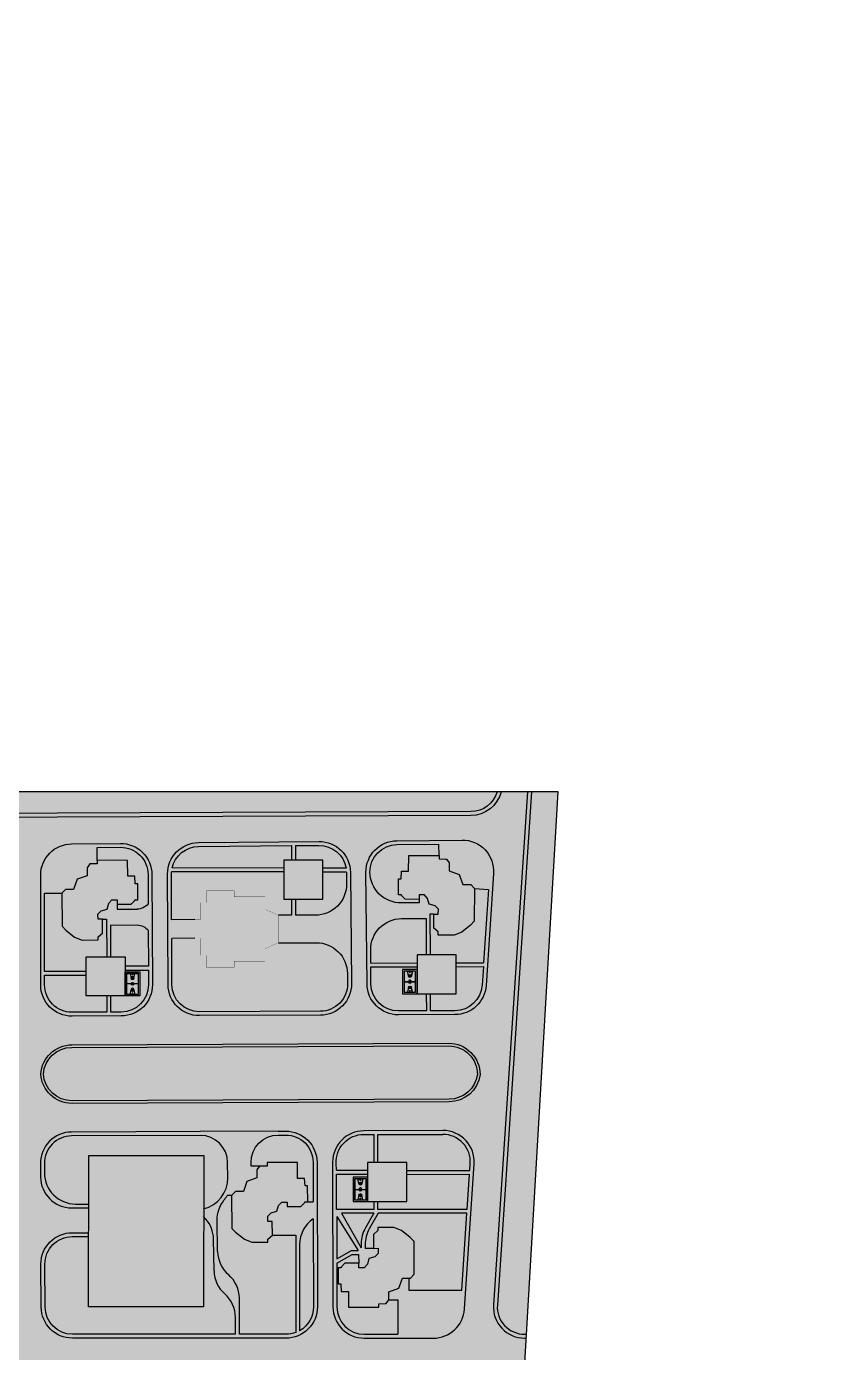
# Model space of a CAD drawing. Header units: inches. Extents: x -634 to 3638, y -6930911 to 5552.
# Drawn here: x 2184 to 2489, y 2343 to 2853 of the extents above; entities that cross this region are included whole.
import ezdxf

# ---------------------------------------------------------------- set-up
doc = ezdxf.new("R2010")
doc.units = ezdxf.units.IN
doc.header["$MEASUREMENT"] = 0
doc.layers.add('ELEV', color=134, linetype='Continuous', lineweight=18)
doc.layers.add('SPORT', color=7, linetype='Continuous')
doc.layers.add('зеленая зона', color=100, linetype='Continuous')
for name, color, linetype, true_color in [('дет.площадки', 7, 'Continuous', 0xf5eb38), ('дорога', 7, 'Continuous', 0x737373), ('жил.зона', 7, 'Continuous', 0xee6868), ('парковка', 7, 'Continuous', 0x000000)]:
    doc.layers.add(name, color=color, linetype=linetype, true_color=true_color)

# ---------------------------------------------------------------- blocks, each defined once
blk = doc.blocks.new('A$C6FDB6B95')
at = {"layer": 'SPORT'}
for p, q in [((-2148, 1133), (1300, 1133)), ((-2148, -936), (-2148, 1133)), ((-1920, 438), (-1256, 300)), ((-1918, 904), (1070, 904)), ((-1918, -706), (-1918, 904)), ((-1918, -246), (-1918, 444)), ((-1918, -246), (-1918, 444)), ((-1918, 444), (-1255, 306)), ((-1721, 403), (-1720, 408)), ((-1716, 402), (-1721, 403)), ((-1720, 408), (-1715, 407)), ((-1715, 407), (-1716, 402)), ((-1620, 382), (-1619, 387)), ((-1615, 381), (-1620, 382)), ((-1619, 387), (-1613, 386)), ((-1613, 386), (-1615, 381)), ((-1519, 361), (-1518, 366)), ((-1513, 360), (-1519, 361)), ((-1518, 366), (-1512, 365)), ((-1512, 365), (-1513, 360)), ((-1277, 305), (-1276, 299)), ((-1258, -102), (-1258, 300)), ((-1252, 300), (-1252, -102)), ((-427, -706), (-427, 904)), ((-427, -418), (-427, 616)), ((-421, -706), (-421, 904)), ((-421, -418), (-421, 616)), ((1070, 444), (406, 306)), ((1071, 438), (407, 300)), ((409, -102), (409, 300)), ((429, 305), (428, 299)), ((1070, 904), (1070, -706)), ((1070, -246), (1070, 444)), ((1070, -246), (1070, 444)), ((1300, 1133), (1300, -936)), ((1300, -936), (-2148, -936)), ((-1256, -102), (-1920, -240)), ((-1255, -108), (-1918, -246)), ((1070, -706), (-1918, -706)), ((-1277, -107), (-1276, -101)), ((406, -108), (1070, -246)), ((407, -102), (1071, -240)), ((429, -107), (428, -101))]:
    blk.add_line(p, q, dxfattribs=at)
for points in [[(1300, -936), (-2148, -936), (-2148, 1133), (1300, 1133)], [(1076, -711), (-1924, -711), (-1924, 909), (1076, 909)], [(-1781, 202), (-1784, 202), (-1784, -4), (-1781, -4)], [(671, 361), (669, 366), (664, 365), (665, 360)], [(772, 382), (771, 387), (765, 386), (766, 381)], [(873, 403), (872, 408), (866, 407), (868, 402)], [(932, 202), (936, 202), (936, -4), (932, -4)], [(-1721, -205), (-1720, -211), (-1715, -209), (-1716, -204)], [(-1620, -184), (-1619, -190), (-1613, -188), (-1615, -183)], [(-1519, -163), (-1518, -168), (-1512, -167), (-1513, -162)], [(671, -163), (669, -168), (664, -167), (665, -162)], [(772, -184), (771, -190), (765, -188), (766, -183)], [(873, -205), (872, -211), (866, -209), (868, -204)]]:
    blk.add_lwpolyline(points, close=True, dxfattribs=at)
blk.add_lwpolyline([(403, -102, -0.9858149), (403, 300)], format="xyb", close=True, dxfattribs=at)
for centre, radius in [((-1741, 99), 25.9), ((-424, 99), 207), ((-424, 99), 201), ((892, 99), 25.9)]:
    blk.add_circle(centre, radius, dxfattribs=at)
for centre, radius, start, end in [((-1255, 99), 207, 96.21469, 263.78531), ((-1255, 99), 201, 96.21469, 263.78531), ((-1255, 99), 207, 270, 90), ((-1255, 99), 201, 270.81854, 89.18146), ((406, 99), 207, 90, 270), ((406, 99), 201, 276.21469, 83.78531), ((406, 99), 207, 276.21469, 83.78531)]:
    blk.add_arc(centre, radius, start, end, dxfattribs=at)

msp = doc.modelspace()

# ---------------------------------------------------------------- hatches: boundary and pattern name
at = {"layer": 'ELEV', "linetype": 'Continuous'}
h = msp.add_hatch(dxfattribs=at)
h.set_pattern_fill('ANSI31', color=256, scale=0.01044, style=0)
h.set_pattern_definition([(45, (1262.311104, 3366.587935), (-0.02343928418428, 0.02343928418428), [])])
edge = h.paths.add_edge_path()
edge.add_ellipse((1445.78234, 3471.96182), major_axis=(0, 6932302.83262), ratio=0.00000001506, start_angle=89.999976115149, end_angle=270.000023884851)
edge.add_line((1445.67794, 3474.85168), (1445.67794, 3528.48347))
edge.add_line((1445.67794, 3528.48347), (1445.88675, 3528.48347))
edge.add_line((1445.88675, 3528.48347), (1445.88675, 3474.85168))
at = {"layer": 'дорога', "true_color": 0x636466}
h = msp.add_hatch(color=251, dxfattribs=at)
h.dxf.hatch_style = 1
h.paths.add_polyline_path([(2388.16199, 2558.76151), (1900.91547, 2558.76151), (1902.62868, 2138.1204), (2321.55774, 2041.40864), (2361.66137, 2215.12663), (2374.93753, 2332.70619)])
at = {"layer": 'дорога', "true_color": 0x939598}
h = msp.add_hatch(color=252, dxfattribs=at)
h.dxf.hatch_style = 1
h.paths.add_polyline_path([(1930.99269, 2558.76151), (1929.48456, 2558.76151, 0.387202094), (1941.47682, 2547.92579), (2354.6106, 2549.60843, 0.344538771), (2366.21915, 2558.76151), (2364.66844, 2558.76151, -0.33476711), (2354.60449, 2551.10841), (1941.47071, 2549.42578, -0.383201441)])
at = {"layer": 'дорога', "true_color": 0x58ba48}
h = msp.add_hatch(color=85, dxfattribs=at)
h.dxf.hatch_style = 1
h.paths.add_polyline_path([(2364.66844, 2558.76151), (1930.99269, 2558.76151, 0.383201441), (1941.47071, 2549.42578), (2354.60449, 2551.10841, 0.33476711)])
at = {"layer": 'дорога', "true_color": 0x939598}
h = msp.add_hatch(color=252, dxfattribs=at)
h.dxf.hatch_style = 1
h.paths.add_polyline_path([(2376.39866, 2558.76151), (2363.26894, 2361.69336, 0.433835841), (2375.2424, 2348.89562), (2375.88463, 2348.89562), (2388.16199, 2558.76151)])
at = {"layer": 'дорога', "true_color": 0x58ba48}
h = msp.add_hatch(color=85, dxfattribs=at)
h.dxf.hatch_style = 1
h.paths.add_polyline_path([(2388.16199, 2558.76151), (2377.90198, 2558.76151), (2364.76562, 2361.59364, 0.433835841), (2375.2424, 2350.39562), (2375.97238, 2350.39562)])
at = {"layer": 'дорога', "true_color": 0x939598}
h = msp.add_hatch(color=252, dxfattribs=at)
h.dxf.hatch_style = 1
edge = h.paths.add_edge_path()
edge.add_line((2221.03073, 2538.86539), (2200.01524, 2538.64399))
edge.add_arc((2201.34815, 2526.71825), 12, 96.3773315, 180)
edge.add_line((2189.34815, 2526.71825), (2189.34815, 2484.54683))
edge.add_arc((2201.34815, 2484.54683), 12, 180, 270.2333558)
edge.add_line((2201.39702, 2472.54693), (2220.31362, 2472.62397))
edge.add_arc((2220.26475, 2484.62387), 12, 270.2333558, 360.2333558)
edge.add_line((2232.26465, 2484.67275), (2232.09246, 2526.95099))
edge.add_arc((2220.09256, 2526.90212), 12, 0.2333558, 85.5159677)
at = {"layer": 'дорога', "true_color": 0x58ba48}
h = msp.add_hatch(color=85, dxfattribs=at)
h.dxf.hatch_style = 1
h.paths.add_polyline_path([(2230.59247, 2526.94489, 0.415894714), (2219.98956, 2537.40162), (2211.08374, 2537.31425), (2211.08374, 2532.38383), (2218.68101, 2532.41829), (2222.75266, 2532.38383), (2222.78198, 2526.29177), (2225.49571, 2526.29965), (2225.68833, 2523.40588), (2226.68556, 2523.41033), (2226.71593, 2517.26469), (2225.53999, 2517.2591), (2225.54125, 2517.00325), (2224.08565, 2515.53334), (2218.76422, 2515.50705), (2218.76422, 2513.59388), (2226.43421, 2513.62162, 0.202694643), (2230.63843, 2515.66088)])
at = {"layer": 'дорога', "true_color": 0x939598}
h = msp.add_hatch(color=252, dxfattribs=at)
h.dxf.hatch_style = 1
edge = h.paths.add_edge_path()
edge.add_arc((2296.31245, 2527.6498), 12, 8.3167239, 90.5620272)
edge.add_line((2296.19474, 2539.64923), (2249.9739, 2539.19582))
edge.add_arc((2250.09161, 2527.1964), 12, 90.5620272, 174.2053763)
edge.add_line((2238.15292, 2528.40795), (2238.2646, 2484.69718))
edge.add_arc((2250.2645, 2484.74606), 12, 180.2333558, 270.2333558)
edge.add_line((2250.31337, 2472.74616), (2296.78034, 2472.93541))
edge.add_arc((2296.73146, 2484.93531), 12, 270.2333558, 360.5620272)
edge.add_line((2308.73088, 2485.05302), (2308.18626, 2529.38554))
at = {"layer": 'дорога', "true_color": 0x58ba48}
h = msp.add_hatch(color=85, dxfattribs=at)
h.dxf.hatch_style = 1
h.paths.add_polyline_path([(2285.69137, 2538.04612), (2249.98861, 2537.69589, 0.34812256), (2239.84694, 2529.49787), (2282.72957, 2529.42739), (2282.72957, 2532.47906), (2285.69137, 2532.47906)])
h = msp.add_hatch(color=85, dxfattribs=at)
h.dxf.hatch_style = 1
h.paths.add_polyline_path([(2296.20946, 2538.1493), (2287.19137, 2538.06083), (2287.19137, 2532.47906), (2297.72957, 2532.47906), (2297.72957, 2529.40273), (2306.66757, 2529.38804, 0.369083339)])
at = {"layer": 'дорога', "true_color": 0x939598}
h = msp.add_hatch(color=252, dxfattribs=at)
h.dxf.hatch_style = 1
edge = h.paths.add_edge_path()
edge.add_arc((2351.31079, 2528.18931), 12, 356.188287, 450.5620272)
edge.add_line((2351.19308, 2540.18873), (2326.1933, 2539.9435))
edge.add_arc((2326.31101, 2527.94408), 12, 90.5620272, 180.5620272)
edge.add_line((2314.31159, 2527.82637), (2314.73228, 2484.93979))
edge.add_arc((2326.73171, 2485.0575), 12, 180.5620272, 270.2333558)
edge.add_line((2326.78058, 2473.0576), (2348.49188, 2473.14602))
edge.add_arc((2348.44301, 2485.14592), 12, 270.2333558, 349.5463025)
edge.add_line((2360.24383, 2482.96863), (2363.28424, 2527.39158))
at = {"layer": 'дорога', "true_color": 0x58ba48}
h = msp.add_hatch(color=85, dxfattribs=at)
h.dxf.hatch_style = 1
h.paths.add_polyline_path([(2327.96926, 2528.18977), (2330.68299, 2528.18189), (2330.71231, 2534.27395), (2334.78396, 2534.30841), (2342.38123, 2534.27395), (2342.33877, 2538.60181), (2326.20801, 2538.44357, 0.413196002), (2315.81122, 2527.87757, 0.4132617), (2327.92791, 2516.03487), (2334.70075, 2516.1013), (2334.70075, 2517.39717), (2329.37932, 2517.42347), (2327.92372, 2518.89338), (2327.92498, 2519.14923), (2326.74904, 2519.15482), (2326.77941, 2525.30046), (2327.77664, 2525.296)])
at = {"layer": 'дорога', "true_color": 0xcd6928}
h = msp.add_hatch(color=32, dxfattribs=at)
h.dxf.hatch_style = 1
h.paths.add_polyline_path([(2226.68556, 2523.41033), (2225.68833, 2523.40588), (2225.49571, 2526.29965), (2222.78198, 2526.29177), (2222.75266, 2532.38383), (2218.68101, 2532.41829), (2211.08374, 2532.38383), (2211.08897, 2531.02792), (2208.66216, 2531.01593), (2208.2019, 2531.01366), (2207.20656, 2529.54588), (2207.21727, 2526.48141), (2203.32097, 2525.12643), (2202.00228, 2521.21561), (2198.94109, 2521.20048), (2197.4855, 2519.72827), (2197.54792, 2507.09536), (2199.01798, 2505.63976), (2202.36275, 2502.94165), (2205.2632, 2501.78088), (2211.41426, 2501.81127), (2211.40845, 2502.98721), (2213.1199, 2504.45868), (2213.0936, 2509.77996), (2211.37493, 2509.77147), (2211.36117, 2511.78886), (2212.61952, 2513.05875), (2214.90569, 2513.68908), (2215.48259, 2515.88602), (2216.74148, 2517.21563), (2218.75573, 2517.22558), (2218.76422, 2515.50705), (2224.08565, 2515.53334), (2225.54125, 2517.00325), (2225.53999, 2517.2591), (2226.71593, 2517.26469)])
at = {"layer": 'дорога', "true_color": 0xf4ee51}
h = msp.add_hatch(color=41, dxfattribs=at)
h.dxf.hatch_style = 1
h.paths.add_polyline_path([(2297.72957, 2532.47906), (2282.72957, 2532.47906), (2282.72957, 2517.47906), (2297.72957, 2517.47906)])
at = {"layer": 'дорога', "true_color": 0xcd6928}
h = msp.add_hatch(color=32, dxfattribs=at)
h.dxf.hatch_style = 1
h.paths.add_polyline_path([(2354.52388, 2523.09061), (2351.46269, 2523.10573), (2350.144, 2527.01655), (2346.2477, 2528.37153), (2346.25841, 2531.436), (2345.26307, 2532.90378), (2344.80281, 2532.90606), (2342.376, 2532.91805), (2342.38123, 2534.27395), (2334.78396, 2534.30841), (2330.71231, 2534.27395), (2330.68299, 2528.18189), (2327.96926, 2528.18977), (2327.77664, 2525.296), (2326.77941, 2525.30046), (2326.74904, 2519.15482), (2327.92498, 2519.14923), (2327.92372, 2518.89338), (2329.37932, 2517.42347), (2334.70075, 2517.39717), (2334.70924, 2519.1157), (2336.72349, 2519.10575), (2337.98238, 2517.77614), (2338.55928, 2515.57921), (2340.84545, 2514.94887), (2342.1038, 2513.67898), (2342.09005, 2511.66159), (2340.37137, 2511.67009), (2340.34507, 2506.3488), (2342.05652, 2504.87733), (2342.05071, 2503.7014), (2348.20177, 2503.671), (2351.10222, 2504.83178), (2354.44699, 2507.52988), (2355.91705, 2508.98548), (2355.97947, 2521.61839)])
at = {"layer": 'дорога', "true_color": 0x58ba48}
h = msp.add_hatch(color=85, dxfattribs=at)
h.dxf.hatch_style = 1
h.paths.add_polyline_path([(2282.72957, 2527.92738), (2239.62227, 2527.99824, 0.020130938), (2239.59169, 2527.15363), (2239.66315, 2509.61022), (2248.50974, 2509.64625), (2250.71131, 2509.64625), (2250.71131, 2516.14164), (2253.07796, 2516.14164), (2253.07796, 2520.68398), (2263.65455, 2520.68398), (2263.65455, 2518.41016), (2275.50543, 2518.41016), (2275.50543, 2513.59443), (2280.70644, 2511.30194), (2285.69137, 2511.30194), (2285.69137, 2517.47906), (2282.72957, 2517.47906)])
h = msp.add_hatch(color=85, dxfattribs=at)
h.dxf.hatch_style = 1
h.paths.add_polyline_path([(2306.85445, 2523.41965), (2306.81195, 2527.7528, 0.003214875), (2306.80975, 2527.8878), (2297.72957, 2527.90273), (2297.72957, 2517.47906), (2287.19137, 2517.47906), (2287.19137, 2511.30194), (2294.85503, 2511.30194, 0.417089545)])
at = {"layer": 'дорога', "true_color": 0xcd6928}
h = msp.add_hatch(color=32, dxfattribs=at)
h.dxf.hatch_style = 1
h.paths.add_polyline_path([(2280.70644, 2511.30194), (2275.50543, 2513.59443), (2275.50543, 2518.41016), (2263.65455, 2518.41016), (2263.65455, 2520.68398), (2253.07796, 2520.68398), (2253.07796, 2516.14164), (2250.71131, 2516.14164), (2250.71131, 2509.64625), (2248.50974, 2509.64625), (2248.50974, 2502.44465), (2250.71131, 2502.43223), (2250.71131, 2495.93683), (2253.07796, 2495.93683), (2253.07796, 2491.39449), (2263.65455, 2491.39449), (2263.65455, 2493.70803), (2275.50543, 2493.70803), (2275.50543, 2498.48405), (2280.70644, 2500.77654)])
at = {"layer": 'дорога', "true_color": 0x58ba48}
h = msp.add_hatch(color=85, dxfattribs=at)
h.dxf.hatch_style = 1
h.paths.add_polyline_path([(2361.37234, 2521.25909), (2355.97947, 2521.61839), (2355.91705, 2508.98548), (2354.44699, 2507.52988), (2351.10222, 2504.83178), (2348.20177, 2503.671), (2342.05071, 2503.7014), (2342.05652, 2504.87733), (2340.34507, 2506.3488), (2340.37137, 2511.67009), (2338.85069, 2511.67009), (2338.91394, 2496.14181), (2348.97828, 2496.14181), (2348.97828, 2493.0429), (2359.4947, 2493.07708)])
h = msp.add_hatch(color=85, dxfattribs=at)
h.dxf.hatch_style = 1
h.paths.add_polyline_path([(2214.66736, 2509.77996), (2213.0936, 2509.77996), (2213.1199, 2504.45868), (2211.40845, 2502.98721), (2211.41426, 2501.81127), (2205.2632, 2501.78088), (2202.36275, 2502.94165), (2199.01798, 2505.63976), (2197.54792, 2507.09536), (2197.4855, 2519.72827), (2190.84815, 2519.72827), (2190.84815, 2489.73537), (2206.83335, 2489.73537), (2206.83335, 2495.30673), (2214.72631, 2495.30673)])
h = msp.add_hatch(color=85, dxfattribs=at)
h.dxf.hatch_style = 1
h.paths.add_polyline_path([(2230.67949, 2505.57947, 0.200668805), (2226.50089, 2507.58946), (2216.16735, 2507.54737), (2216.22632, 2495.30673), (2221.83335, 2495.30673), (2221.83335, 2491.7003), (2230.73587, 2491.73656)])
h = msp.add_hatch(color=85, dxfattribs=at)
h.dxf.hatch_style = 1
h.paths.add_polyline_path([(2337.40628, 2510.04033), (2327.98676, 2510.03515, 0.414213562), (2316.10505, 2497.91802), (2316.15392, 2492.93622), (2333.97828, 2492.99415), (2333.97828, 2496.14181), (2337.41392, 2496.14181)])
h = msp.add_hatch(color=85, dxfattribs=at)
h.dxf.hatch_style = 1
h.paths.add_polyline_path([(2295.19371, 2500.77654), (2280.70644, 2500.77654), (2275.50543, 2498.48405), (2275.50543, 2493.70803), (2263.65455, 2493.70803), (2263.65455, 2491.39449), (2253.07796, 2491.39449), (2253.07796, 2495.93683), (2250.71131, 2495.93683), (2250.71131, 2502.43223), (2248.50974, 2502.44465), (2239.69238, 2502.43209), (2239.76459, 2484.70329, 0.414213562), (2250.30727, 2474.24615), (2296.77423, 2474.4354, 0.415894714), (2307.23096, 2485.03831), (2307.19313, 2488.89425, 0.411343417)])
at = {"layer": 'дорога', "true_color": 0xf4ee51}
h = msp.add_hatch(color=41, dxfattribs=at)
h.dxf.hatch_style = 1
h.paths.add_polyline_path([(2221.83335, 2495.30673), (2206.83335, 2495.30673), (2206.83335, 2480.30673), (2221.83335, 2480.30673)])
h = msp.add_hatch(color=41, dxfattribs=at)
h.dxf.hatch_style = 1
h.paths.add_polyline_path([(2348.97828, 2496.14181), (2333.97828, 2496.14181), (2333.97828, 2481.14181), (2348.97828, 2481.14181)])
at = {"layer": 'дорога', "true_color": 0x58ba48}
h = msp.add_hatch(color=85, dxfattribs=at)
h.dxf.hatch_style = 1
h.paths.add_polyline_path([(2230.76466, 2484.66664), (2230.74198, 2490.23657), (2221.83335, 2490.20029), (2221.83335, 2489.61708), (2227.41955, 2489.61708), (2227.41955, 2480.30673), (2221.83335, 2480.30673), (2216.28741, 2480.30673), (2216.31266, 2474.10769), (2220.30751, 2474.12396, 0.414213562)])
h = msp.add_hatch(color=85, dxfattribs=at)
h.dxf.hatch_style = 1
h.paths.add_polyline_path([(2337.47502, 2481.14181), (2333.97828, 2481.14181), (2328.39208, 2481.14181), (2328.39208, 2490.45216), (2333.97828, 2490.45216), (2333.97828, 2491.49414), (2316.16863, 2491.43626), (2316.23221, 2484.9545, 0.412534407), (2326.77447, 2474.55758), (2337.50166, 2474.60127)])
h = msp.add_hatch(color=85, dxfattribs=at)
h.dxf.hatch_style = 1
h.paths.add_polyline_path([(2358.91978, 2484.44791), (2359.39474, 2491.57675), (2348.97828, 2491.54289), (2348.97828, 2481.14181), (2338.97503, 2481.14181), (2339.00164, 2474.60738), (2348.48577, 2474.64601, 0.393683331)])
h = msp.add_hatch(color=85, dxfattribs=at)
h.dxf.hatch_style = 1
h.paths.add_polyline_path([(2206.83335, 2488.23537), (2190.84815, 2488.23537), (2190.84815, 2484.54683, 0.415406969), (2201.39091, 2474.04692), (2214.81267, 2474.10158), (2214.7874, 2480.30673), (2206.83335, 2480.30673)])
at = {"layer": 'дорога', "true_color": 0x939598}
h = msp.add_hatch(color=252, dxfattribs=at)
h.dxf.hatch_style = 1
edge = h.paths.add_edge_path()
edge.add_line((2346.0616, 2462.13603), (2201.29928, 2461.54644))
edge.add_arc((2201.34815, 2449.54654), 12, 90.2333558, 176.3800038)
edge.add_arc((2201.34815, 2451.06187), 12, 183.6199962, 270.2333558)
edge.add_line((2201.39702, 2439.06197), (2346.26033, 2439.65198))
edge.add_arc((2346.21146, 2451.65188), 12, 270.2333558, 352.5592684)
edge.add_arc((2346.11047, 2450.13613), 12, 359.8173056, 450.2333558)
at = {"layer": 'дорога', "true_color": 0x58ba48}
h = msp.add_hatch(color=85, dxfattribs=at)
h.dxf.hatch_style = 1
h.paths.add_polyline_path([(2346.06567, 2461.13604), (2201.30335, 2460.54645, 0.392988667), (2190.37427, 2450.3042, 0.39534147), (2201.39295, 2440.06196), (2346.25626, 2440.65197, 0.373862289), (2357.11044, 2450.16449, 0.414651393)])
at = {"layer": 'дорога', "true_color": 0x939598}
h = msp.add_hatch(color=252, dxfattribs=at)
h.dxf.hatch_style = 1
h.paths.add_polyline_path([(2190.78747, 2412.33221), (2190.76856, 2416.00723, -0.414527709), (2201.22566, 2426.56117), (2250.60967, 2426.7623, -0.414193908), (2261.15235, 2416.30586), (2261.21276, 2410.43126, -0.352087831), (2251.91343, 2398.61556), (2251.90711, 2395.67194), (2252.81796, 2394.62001, -0.175776401), (2255.74427, 2386.97665), (2255.96045, 2374.72484, 0.211723753), (2260.05876, 2365.90367, -0.216336583), (2264.15893, 2356.8708), (2264.15893, 2350.39562), (2201.55227, 2350.39562, -0.412707349), (2191.05241, 2360.8416), (2190.9675, 2377.34268, -0.416350416), (2201.48988, 2387.89668), (2207.83079, 2387.88308), (2207.83401, 2389.38308), (2201.4931, 2389.39668, 0.416350416), (2189.46752, 2377.33496), (2189.55243, 2360.83388, 0.412707349), (2201.55227, 2348.89562), (2283.6315, 2348.89562, 0.41494284), (2295.63146, 2360.92549), (2295.49331, 2416.42602, 0.414677452), (2283.44447, 2428.39605), (2280.59512, 2428.38444), (2250.60356, 2428.26229), (2201.21955, 2428.06116, 0.414527709), (2189.26858, 2415.99951), (2189.29515, 2410.83541, 0.412079933), (2201.26925, 2398.89718), (2207.85438, 2398.88306), (2207.8576, 2400.38305), (2202.76157, 2400.39398, -0.412079933)])
h.paths.add_polyline_path([(2259.75006, 2401.86814, 0.040712871), (2260.97841, 2403.68709), (2262.7046, 2403.68709), (2264.16019, 2405.1593), (2267.22138, 2405.17443), (2268.54008, 2409.08525), (2272.43637, 2410.44023), (2272.42566, 2413.5047), (2273.42101, 2414.97248), (2270.14907, 2414.93883), (2270.14406, 2416.34719, -0.414062663), (2280.60123, 2426.88445), (2283.45058, 2426.89606, -0.414677452), (2293.99331, 2416.42228), (2294.03114, 2401.22351), (2291.93503, 2401.22351), (2290.75909, 2401.21792), (2290.76036, 2400.96207), (2289.30476, 2399.49216), (2283.98332, 2399.46587), (2283.97483, 2401.1844), (2281.96058, 2401.17445), (2280.70169, 2399.84484), (2280.12479, 2397.6479), (2277.83862, 2397.01757), (2276.58027, 2395.74768), (2276.59403, 2393.73029), (2278.31271, 2393.73878), (2278.339, 2388.4175), (2287.31328, 2388.43109), (2287.31328, 2351.06229, -0.08980534), (2283.6315, 2350.39562), (2265.65893, 2350.39562), (2265.65893, 2364.19137, 0.218228211), (2261.49329, 2373.28109, -0.213611797), (2257.32951, 2382.15909), (2257.11785, 2394.15447, -0.175000479)], flags=16)
h.paths.add_polyline_path([(2294.04722, 2394.7637), (2294.13147, 2360.92176, -0.270623949), (2288.81328, 2351.76331), (2288.81328, 2384.85308, -0.247837964)], flags=16)
at = {"layer": 'дорога', "true_color": 0x58ba48}
h = msp.add_hatch(color=85, dxfattribs=at)
h.dxf.hatch_style = 1
h.paths.add_polyline_path([(2250.60967, 2426.7623), (2201.22566, 2426.56117, 0.414527709), (2190.76856, 2416.00723), (2190.78747, 2412.33221, 0.412079933), (2202.76157, 2400.39398), (2207.8576, 2400.38305), (2207.89771, 2419.08255), (2251.95733, 2419.08255), (2251.91343, 2398.61556, 0.352087831), (2261.21276, 2410.43126), (2261.15235, 2416.30586, 0.414193908)])
h = msp.add_hatch(color=85, dxfattribs=at)
h.dxf.hatch_style = 1
h.paths.add_polyline_path([(2283.45058, 2426.89606), (2280.60123, 2426.88445, 0.414062663), (2270.14406, 2416.34719), (2270.14907, 2414.93883), (2273.42101, 2414.97248), (2273.88126, 2414.97475), (2276.30807, 2414.98674), (2276.30285, 2416.34265), (2283.90011, 2416.37711), (2287.97176, 2416.34265), (2288.00108, 2410.25059), (2290.71481, 2410.25847), (2290.90743, 2407.3647), (2291.90466, 2407.36915), (2291.93503, 2401.22351), (2294.03114, 2401.22351), (2293.99331, 2416.42228, 0.414677452)])
at = {"layer": 'дорога', "true_color": 0x939598}
h = msp.add_hatch(color=252, dxfattribs=at)
h.dxf.hatch_style = 1
h.paths.add_polyline_path([(2352.13826, 2360.09789), (2355.85238, 2415.84435, 0.435187964), (2343.82433, 2428.64196), (2313.44136, 2428.51098, 0.413680182), (2301.49313, 2416.48121), (2301.6316, 2360.86575, 0.413484515), (2313.63157, 2348.89562), (2340.1648, 2348.89562, 0.394859818)])
h.paths.add_polyline_path([(2330.8069, 2367.27333), (2330.78373, 2371.96218), (2328.30623, 2371.94994), (2326.98753, 2368.03912), (2323.09123, 2366.68414), (2323.10195, 2363.61967), (2326.48226, 2363.61967), (2326.48226, 2350.39562), (2313.63157, 2350.39562, -0.413484515), (2303.1316, 2360.86948), (2303.08982, 2377.65136), (2309.02275, 2381.07674), (2311.49078, 2381.07674), (2311.54428, 2377.6585), (2311.55278, 2375.93997), (2313.56702, 2375.94992), (2314.82591, 2377.27953), (2315.40282, 2379.47646), (2317.68899, 2380.10679), (2318.94734, 2381.37668), (2318.93358, 2383.39407), (2317.2149, 2383.38558), (2313.95521, 2383.38558), (2313.95521, 2384.85123, -0.131652498), (2315.5629, 2390.85123), (2319.02807, 2396.85308), (2353.08375, 2396.85308), (2351.11358, 2367.28212)], flags=16)
h.paths.add_polyline_path([(2318.91676, 2398.35308), (2318.91676, 2401.37759), (2317.41676, 2401.37759), (2317.41676, 2398.35308), (2303.03827, 2398.35308), (2302.94381, 2411.91232), (2314.93691, 2411.8768), (2314.93691, 2413.37681), (2302.93335, 2413.41236), (2302.91572, 2415.94407, -0.432626528), (2313.34972, 2427.142), (2317.41676, 2427.142), (2317.41676, 2416.37759), (2318.91676, 2416.37759), (2318.91676, 2427.142), (2343.83616, 2427.142, -0.435046223), (2354.3557, 2415.94407), (2354.17691, 2413.26059), (2329.93691, 2413.33238), (2329.93691, 2411.83238), (2354.07699, 2411.76088), (2353.18369, 2398.35308)], flags=16)
h.paths.add_polyline_path([(2312.45521, 2383.56773), (2304.96228, 2396.85308), (2317.29602, 2396.85308), (2314.0629, 2391.25315, 0.131652498), (2312.45521, 2385.25315)], flags=16)
h.paths.add_polyline_path([(2311.30917, 2382.57674), (2308.69544, 2382.57674), (2303.08552, 2379.37587), (2303.04497, 2395.66212)], flags=16)
h.paths.add_polyline_path([(2314.93691, 2401.37759), (2309.3507, 2401.37759), (2309.3507, 2410.68793), (2314.93691, 2410.68793)], flags=0)
h.paths.add_polyline_path([(2314.33173, 2401.98276), (2309.95587, 2401.98276), (2309.95587, 2410.08276), (2314.33173, 2410.08276)], flags=0)
h.paths.add_polyline_path([(2313.05899, 2401.99828), (2313.05964, 2401.99512), (2313.07484, 2401.99828)], flags=0)
h.paths.add_polyline_path([(2314.31622, 2406.025), (2312.70237, 2406.025, -0.986206236), (2311.58524, 2406.025), (2310.74707, 2406.025), (2309.97139, 2406.025), (2309.97139, 2406.04052), (2309.97139, 2410.06724), (2313.05899, 2410.06724), (2313.05964, 2410.0704), (2313.07484, 2410.06724), (2314.31622, 2410.06724)], flags=0)
h.paths.add_polyline_path([(2312.69914, 2403.73004), (2312.68371, 2403.73172, -0.897017361), (2311.60389, 2403.73172), (2311.58847, 2403.73004, 0.897017361)], flags=0)
h.paths.add_polyline_path([(2311.21277, 2401.99828), (2311.32326, 2402.53002), (2311.30807, 2402.53318), (2311.31123, 2402.54837), (2311.36804, 2402.80599), (2311.36489, 2402.80665), (2311.36805, 2402.82184), (2311.42576, 2403.07928), (2311.42172, 2403.08012), (2311.42488, 2403.09531), (2311.58518, 2403.79052, -1.006968894), (2312.70237, 2403.78276), (2311.59942, 2403.78276), (2311.22862, 2401.99828)], flags=0)
h.paths.add_polyline_path([(2312.97954, 2402.53318), (2312.96434, 2402.53002), (2312.96119, 2402.54521), (2312.97638, 2402.54837)], flags=0)
h.paths.add_polyline_path([(2312.42311, 2402.36138), (2311.86449, 2402.36138), (2311.86449, 2402.37069), (2312.1438, 2402.40793, -0.414213562), (2312.07398, 2402.47776, -1), (2312.21363, 2402.47776, -0.414213562), (2312.1438, 2402.40793), (2312.36725, 2402.37069), (2312.42311, 2402.37069)], flags=0)
h.paths.add_polyline_path([(2312.92271, 2402.80665), (2312.90752, 2402.80349), (2312.90436, 2402.81868), (2312.91956, 2402.82184)], flags=0)
h.paths.add_polyline_path([(2312.86589, 2403.08012), (2312.85069, 2403.07696), (2312.84754, 2403.09215), (2312.86273, 2403.09531)], flags=0)
h.paths.add_polyline_path([(2312.68685, 2403.79828), (2311.60076, 2403.79828, -0.985814884)], flags=0)
h.paths.add_polyline_path([(2311.60076, 2406.04052), (2312.68685, 2406.04052, 0.985811187)], flags=0)
h.paths.add_polyline_path([(2312.70237, 2408.26724), (2312.68685, 2408.26724, -0.99433131), (2311.6007, 2408.27658), (2311.58847, 2408.33547, 1.048443141)], flags=0)
h.paths.add_polyline_path([(2311.58357, 2408.28276), (2311.58518, 2408.275, -0.993079335), (2312.70237, 2408.28276)], flags=0)
h.paths.add_polyline_path([(2312.86273, 2408.97021), (2312.84754, 2408.97337), (2312.85069, 2408.98856), (2312.86589, 2408.9854)], flags=0)
h.paths.add_polyline_path([(2312.91956, 2409.24368), (2312.90436, 2409.24683), (2312.90752, 2409.26203), (2312.92271, 2409.25887)], flags=0)
h.paths.add_polyline_path([(2312.97638, 2409.51715), (2312.96119, 2409.5203), (2312.96434, 2409.5355), (2312.97954, 2409.53234)], flags=0)
h.paths.add_polyline_path([(2311.44007, 2408.97337), (2311.42488, 2408.97021), (2311.42172, 2408.9854), (2311.43691, 2408.98856)], flags=0)
h.paths.add_polyline_path([(2312.07398, 2409.58776, -0.414213562), (2312.1438, 2409.65759), (2311.92035, 2409.69483), (2311.86449, 2409.69483), (2311.86449, 2409.70414), (2312.42311, 2409.70414), (2312.42311, 2409.69483), (2312.1438, 2409.65759, -0.414213562), (2312.21363, 2409.58776, -1)], flags=0)
h.paths.add_polyline_path([(2311.38324, 2409.24683), (2311.36805, 2409.24368), (2311.36489, 2409.25887), (2311.38009, 2409.26203)], flags=0)
h.paths.add_polyline_path([(2311.32642, 2409.5203), (2311.31123, 2409.51715), (2311.30807, 2409.53234), (2311.32326, 2409.5355)], flags=0)
at = {"layer": 'дорога', "true_color": 0x58ba48}
h = msp.add_hatch(color=85, dxfattribs=at)
h.dxf.hatch_style = 1
h.paths.add_polyline_path([(2317.41676, 2427.142), (2313.43525, 2427.142, 0.435046223), (2302.91572, 2415.94407), (2302.93335, 2413.41236), (2314.93691, 2413.37681), (2314.93691, 2416.37759), (2317.41676, 2416.37759)])
h = msp.add_hatch(color=85, dxfattribs=at)
h.dxf.hatch_style = 1
h.paths.add_polyline_path([(2343.83616, 2427.142), (2318.91676, 2427.142), (2318.91676, 2416.37759), (2329.93691, 2416.37759), (2329.93691, 2413.33238), (2354.17691, 2413.26059), (2354.3557, 2415.94407, 0.435046223)])
at = {"layer": 'дорога', "true_color": 0x636466}
h = msp.add_hatch(color=251, dxfattribs=at)
h.dxf.hatch_style = 1
h.paths.add_polyline_path([(2251.95733, 2419.08255), (2207.89771, 2419.08255), (2207.77307, 2360.97115), (2251.83268, 2360.97115)], flags=17)
at = {"layer": 'дорога', "true_color": 0xcd6928}
h = msp.add_hatch(color=32, dxfattribs=at)
h.dxf.hatch_style = 1
h.paths.add_polyline_path([(2291.90466, 2407.36915), (2290.90743, 2407.3647), (2290.71481, 2410.25847), (2288.00108, 2410.25059), (2287.97176, 2416.34265), (2283.90011, 2416.37711), (2276.30285, 2416.34265), (2276.30807, 2414.98674), (2273.88126, 2414.97475), (2273.42101, 2414.97248), (2272.42566, 2413.5047), (2272.43637, 2410.44023), (2268.54008, 2409.08525), (2267.22138, 2405.17443), (2264.16019, 2405.1593), (2262.7046, 2403.68709), (2262.76702, 2391.05418), (2264.23708, 2389.59858), (2267.58186, 2386.90047), (2270.4823, 2385.7397), (2276.63336, 2385.77009), (2276.62755, 2386.94603), (2278.339, 2388.4175), (2278.31271, 2393.73878), (2276.59403, 2393.73029), (2276.58027, 2395.74768), (2277.83862, 2397.01757), (2280.12479, 2397.6479), (2280.70169, 2399.84484), (2281.96058, 2401.17445), (2283.97483, 2401.1844), (2283.98332, 2399.46587), (2289.30476, 2399.49216), (2290.76036, 2400.96207), (2290.75909, 2401.21792), (2291.93503, 2401.22351)])
at = {"layer": 'дорога', "true_color": 0xf4ee51}
h = msp.add_hatch(color=41, dxfattribs=at)
h.dxf.hatch_style = 1
h.paths.add_polyline_path([(2329.93691, 2416.37759), (2314.93691, 2416.37759), (2314.93691, 2401.37759), (2329.93691, 2401.37759)])
at = {"layer": 'дорога', "true_color": 0x58ba48}
h = msp.add_hatch(color=85, dxfattribs=at)
h.dxf.hatch_style = 1
h.paths.add_polyline_path([(2309.3507, 2410.68793), (2314.93691, 2410.68793), (2314.93691, 2411.8768), (2302.94381, 2411.91232), (2303.03827, 2398.35308), (2317.41676, 2398.35308), (2317.41676, 2401.37759), (2314.93691, 2401.37759), (2309.3507, 2401.37759)])
h = msp.add_hatch(color=85, dxfattribs=at)
h.dxf.hatch_style = 1
h.paths.add_polyline_path([(2354.07699, 2411.76088), (2329.93691, 2411.83238), (2329.93691, 2401.37759), (2318.91676, 2401.37759), (2318.91676, 2398.35308), (2353.18369, 2398.35308)])
h = msp.add_hatch(color=85, dxfattribs=at)
h.dxf.hatch_style = 1
h.paths.add_polyline_path([(2287.31328, 2388.43109), (2278.339, 2388.4175), (2276.62755, 2386.94603), (2276.63336, 2385.77009), (2270.4823, 2385.7397), (2267.58186, 2386.90047), (2264.23708, 2389.59858), (2262.76702, 2391.05418), (2262.7046, 2403.68709), (2260.97841, 2403.68709, -0.040712871), (2259.75006, 2401.86814, 0.175000479), (2257.11785, 2394.15447), (2257.32951, 2382.15909, 0.213611797), (2261.49329, 2373.28109, -0.218228211), (2265.65893, 2364.19137), (2265.65893, 2350.39562), (2283.6315, 2350.39562, 0.08980534), (2287.31328, 2351.06229)])
h = msp.add_hatch(color=85, dxfattribs=at)
h.dxf.hatch_style = 1
h.paths.add_polyline_path([(2264.15893, 2356.8708, 0.216336583), (2260.05876, 2365.90367, -0.211723753), (2255.96045, 2374.72484), (2255.74427, 2386.97665, 0.175776401), (2252.81796, 2394.62001), (2251.90711, 2395.67194), (2251.83268, 2360.97115), (2207.77307, 2360.97115), (2207.83079, 2387.88308), (2201.48988, 2387.89668, 0.416350416), (2190.9675, 2377.34268), (2191.05241, 2360.8416, 0.412707349), (2201.55227, 2350.39562), (2264.15893, 2350.39562)])
h = msp.add_hatch(color=85, dxfattribs=at)
h.dxf.hatch_style = 1
h.paths.add_polyline_path([(2294.04722, 2394.7637, 0.247837964), (2288.81328, 2384.85308), (2288.81328, 2351.76331, 0.270623949), (2294.13147, 2360.92176)])
h = msp.add_hatch(color=85, dxfattribs=at)
h.dxf.hatch_style = 1
h.paths.add_polyline_path([(2303.04497, 2395.66212), (2303.08552, 2379.37587), (2308.69544, 2382.57674), (2311.30917, 2382.57674)])
h = msp.add_hatch(color=85, dxfattribs=at)
h.dxf.hatch_style = 1
h.paths.add_polyline_path([(2317.29602, 2396.85308), (2304.96228, 2396.85308), (2312.45521, 2383.56773), (2312.45521, 2385.25315, -0.131652498), (2314.0629, 2391.25315)])
h = msp.add_hatch(color=85, dxfattribs=at)
h.dxf.hatch_style = 1
h.paths.add_polyline_path([(2353.08375, 2396.85308), (2319.02807, 2396.85308), (2315.5629, 2390.85123, 0.131652498), (2313.95521, 2384.85123), (2313.95521, 2383.38558), (2317.2149, 2383.38558), (2317.18861, 2388.70687), (2318.90006, 2390.17833), (2318.89425, 2391.35427), (2325.04531, 2391.38467), (2327.94575, 2390.22389), (2331.29053, 2387.52579), (2332.76058, 2386.07019), (2332.82301, 2373.43728), (2331.36742, 2371.96506), (2330.78373, 2371.96218), (2330.8069, 2367.27333), (2351.11358, 2367.28212)])
at = {"layer": 'дорога', "true_color": 0xcd6928}
h = msp.add_hatch(color=32, dxfattribs=at)
h.dxf.hatch_style = 1
h.paths.add_polyline_path([(2332.76058, 2386.07019), (2331.29053, 2387.52579), (2327.94575, 2390.22389), (2325.04531, 2391.38467), (2318.89425, 2391.35427), (2318.90006, 2390.17833), (2317.18861, 2388.70687), (2317.2149, 2383.38558), (2318.93358, 2383.39407), (2318.94734, 2381.37668), (2317.68899, 2380.10679), (2315.40282, 2379.47646), (2314.82591, 2377.27953), (2313.56702, 2375.94992), (2311.55278, 2375.93997), (2311.54428, 2377.6585), (2306.22285, 2377.6322), (2304.76725, 2376.16229), (2304.76852, 2375.90644), (2303.59258, 2375.90085), (2303.62294, 2369.75521), (2304.62017, 2369.75966), (2304.81279, 2366.86589), (2307.52652, 2366.87378), (2307.55585, 2360.78171), (2311.6275, 2360.74725), (2319.22476, 2360.78171), (2319.21953, 2362.13762), (2321.64635, 2362.14961), (2322.1066, 2362.15189), (2323.10195, 2363.61967), (2323.09123, 2366.68414), (2326.98753, 2368.03912), (2328.30623, 2371.94994), (2331.36742, 2371.96506), (2332.82301, 2373.43728)])
at = {"layer": 'дорога', "true_color": 0x58ba48}
h = msp.add_hatch(color=85, dxfattribs=at)
h.dxf.hatch_style = 1
h.paths.add_polyline_path([(2326.48226, 2363.61967), (2323.10195, 2363.61967), (2322.1066, 2362.15189), (2321.64635, 2362.14961), (2319.21953, 2362.13762), (2319.22476, 2360.78171), (2311.6275, 2360.74725), (2307.55585, 2360.78171), (2307.52652, 2366.87378), (2304.81279, 2366.86589), (2304.62017, 2369.75966), (2303.62294, 2369.75521), (2303.59258, 2375.90085), (2304.76852, 2375.90644), (2304.76725, 2376.16229), (2306.22285, 2377.6322), (2311.54428, 2377.6585), (2311.49078, 2381.07674), (2309.02275, 2381.07674), (2303.08982, 2377.65136), (2303.1316, 2360.86948, 0.413484515), (2313.63157, 2350.39562), (2326.48226, 2350.39562)])

# ---------------------------------------------------------------- linework, layer by layer
at = {"color": 7}
msp.add_lwpolyline([(1902.62868, 2138.1204), (2321.55774, 2041.40864), (2361.66137, 2215.12663), (2374.93753, 2332.70619), (2388.16199, 2558.76151), (1900.91547, 2558.76151)], close=True, dxfattribs=at)
at = {"layer": 'дет.площадки'}
for points in [[(2297.72957, 2532.47906), (2282.72957, 2532.47906), (2282.72957, 2517.47906), (2297.72957, 2517.47906)], [(2206.83335, 2495.30673), (2221.83335, 2495.30673), (2221.83335, 2480.30673), (2206.83335, 2480.30673)], [(2348.97828, 2496.14181), (2333.97828, 2496.14181), (2333.97828, 2481.14181), (2348.97828, 2481.14181)], [(2329.93691, 2416.37759), (2314.93691, 2416.37759), (2314.93691, 2401.37759), (2329.93691, 2401.37759)]]:
    msp.add_lwpolyline(points, close=True, dxfattribs=at)
at = {"layer": 'дорога'}
for p, q in [((2285.69137, 2538.04612), (2285.69137, 2532.47906)), ((2287.19137, 2538.06083), (2287.19137, 2532.47906)), ((2342.38123, 2534.27395), (2342.33877, 2538.60181)), ((2282.72957, 2527.92738), (2239.62227, 2527.99824)), ((2282.72957, 2529.42739), (2239.84694, 2529.49787)), ((2306.66757, 2529.38804), (2297.72957, 2529.40273)), ((2306.80975, 2527.8878), (2297.72957, 2527.90273)), ((2355.97947, 2521.61839), (2361.37234, 2521.25909)), ((2285.69137, 2517.47906), (2285.69137, 2511.30194)), ((2287.19137, 2517.47906), (2287.19137, 2511.30194)), ((2334.70075, 2517.39717), (2334.70075, 2516.1013)), ((2340.37137, 2511.67009), (2338.85069, 2511.67009)), ((2338.85069, 2511.67009), (2338.91394, 2496.14181)), ((2216.16735, 2507.54741), (2216.2263, 2495.31284)), ((2248.50974, 2509.64625), (2239.66315, 2509.61022)), ((2327.98676, 2510.03515), (2337.40628, 2510.04033)), ((2337.40628, 2510.04033), (2337.41392, 2496.14181)), ((2248.50974, 2502.44465), (2239.69238, 2502.43209)), ((2216.22521, 2495.5791), (2216.22632, 2495.30673)), ((2316.15392, 2492.93622), (2333.97828, 2492.99415)), ((2316.16863, 2491.43626), (2333.97828, 2491.49414)), ((2348.97828, 2493.0429), (2359.4947, 2493.07708)), ((2348.97828, 2491.54289), (2359.39474, 2491.57675)), ((2337.47502, 2481.14181), (2337.50166, 2474.60127)), ((2338.97503, 2481.14181), (2339.00164, 2474.60738)), ((2280.59512, 2428.38444), (2250.60356, 2428.26229)), ((2313.43525, 2427.142), (2317.41676, 2427.142)), ((2317.41676, 2416.37759), (2317.41676, 2427.142)), ((2318.91676, 2427.142), (2343.83616, 2427.142)), ((2318.91676, 2416.37759), (2318.91676, 2427.142)), ((2273.42101, 2414.97248), (2270.14907, 2414.93883)), ((2302.92891, 2411.91237), (2314.93691, 2411.8768)), ((2302.93335, 2413.41236), (2314.93691, 2413.37681)), ((2329.93691, 2413.33238), (2354.17691, 2413.26059)), ((2329.93691, 2411.83238), (2354.07699, 2411.76088)), ((2355.58002, 2411.75643), (2355.6755, 2411.75615)), ((2262.7046, 2403.68709), (2260.97841, 2403.68709)), ((2291.93503, 2401.22351), (2294.03114, 2401.22351)), ((2317.41676, 2398.35308), (2317.41676, 2401.37759)), ((2318.91676, 2398.35308), (2318.91676, 2401.37759)), ((2252.81796, 2394.62001), (2251.90711, 2395.67194)), ((2317.41676, 2398.35308), (2303.03827, 2398.35308)), ((2303.04497, 2395.66212), (2311.30917, 2382.57674)), ((2317.29602, 2396.85308), (2304.96228, 2396.85308)), ((2304.96228, 2396.85308), (2312.45521, 2383.56773)), ((2317.29602, 2396.85308), (2314.0629, 2391.25315)), ((2319.02807, 2396.85308), (2315.5629, 2390.85123)), ((2353.18369, 2398.35308), (2318.91676, 2398.35308)), ((2353.08375, 2396.85308), (2319.02807, 2396.85308)), ((2278.339, 2388.4175), (2287.31328, 2388.43109)), ((2287.31328, 2388.43109), (2287.31328, 2351.06229)), ((2255.96045, 2374.72484), (2255.74427, 2386.97665)), ((2288.81328, 2384.85308), (2288.81328, 2351.76331)), ((2312.45521, 2385.25315), (2312.45521, 2383.56773)), ((2313.95521, 2384.85123), (2313.95521, 2383.38558)), ((2317.2149, 2383.38558), (2313.95521, 2383.38558)), ((2303.08552, 2379.37587), (2308.69544, 2382.57674)), ((2303.08982, 2377.65136), (2309.02275, 2381.07674)), ((2308.69544, 2382.57674), (2311.30917, 2382.57674)), ((2309.02275, 2381.07674), (2311.49078, 2381.07674)), ((2311.49078, 2381.07674), (2311.54428, 2377.6585)), ((2330.78371, 2371.96506), (2330.8069, 2367.27333)), ((2265.65893, 2350.39562), (2265.65893, 2364.19137)), ((2323.10195, 2363.61967), (2326.48226, 2363.61967)), ((2326.48226, 2363.61967), (2326.48226, 2350.39562)), ((2330.8069, 2367.27333), (2351.11358, 2367.28212)), ((2264.15893, 2350.39562), (2264.15893, 2356.8708))]:
    msp.add_line(p, q, dxfattribs=at)
for points in [[(2366.21915, 2558.76151, -0.344538771), (2354.6106, 2549.60843), (1941.47682, 2547.92579, -0.387202094), (1929.48456, 2558.76151, -0.387202094)], [(2364.66844, 2558.76151, -0.33476711), (2354.60449, 2551.10841), (1941.47071, 2549.42578, -0.383201441), (1930.99269, 2558.76151, -0.383201441)], [(2376.39866, 2558.76151), (2363.26894, 2361.69336, 0.433835841), (2375.2424, 2348.89562), (2375.88463, 2348.89562)], [(2377.89534, 2558.66179), (2364.76562, 2361.59364, 0.433835841), (2375.2424, 2350.39562), (2375.88463, 2350.39562)], [(2211.08374, 2532.38383), (2211.08374, 2537.31425), (2219.98956, 2537.40162, -0.415894714), (2230.59247, 2526.94489), (2230.63843, 2515.66088, -0.202698379), (2226.43412, 2513.62161)], [(2239.84694, 2529.49787, -0.34812256), (2249.98861, 2537.69589), (2285.69137, 2538.04612)], [(2287.19137, 2538.06083), (2296.20946, 2538.1493, -0.369083339), (2306.66757, 2529.38804, -0.369083339)], [(2314.31159, 2527.82637, -0.414213562), (2326.1933, 2539.9435), (2351.19308, 2540.18873, -0.436752814), (2363.28424, 2527.39158), (2360.41646, 2484.34819, -0.393683331), (2348.49188, 2473.14602), (2326.78058, 2473.0576, -0.412534407), (2314.73228, 2484.93979), (2314.31159, 2527.82637)], [(2334.70075, 2516.1013), (2327.92791, 2516.03487, -0.414213562), (2315.81077, 2527.91658), (2315.81151, 2527.84108, -0.414213562), (2326.20801, 2538.44357), (2342.33877, 2538.60181)], [(2239.66315, 2509.61022), (2239.59169, 2527.15363, -0.020130938), (2239.62227, 2527.99824, -0.020130938)], [(2306.80975, 2527.8878, -0.003214875), (2306.81195, 2527.7528), (2306.85445, 2523.41965, -0.417089545), (2294.85503, 2511.30194), (2287.19137, 2511.30194)], [(2216.17647, 2507.54741), (2226.50089, 2507.58946, -0.200668805), (2230.67949, 2505.57947), (2230.73587, 2491.73656), (2221.82724, 2491.70027)], [(2316.15392, 2492.93622), (2316.10505, 2497.91802, -0.414213562), (2327.98676, 2510.03515)], [(2280.70644, 2500.77654), (2295.19371, 2500.77654, -0.411343417), (2307.19313, 2488.89425), (2307.23096, 2485.03831, -0.415894714), (2296.77423, 2474.4354), (2250.30727, 2474.24615, -0.414213562), (2239.76459, 2484.70329), (2239.69238, 2502.43209)], [(2221.83335, 2490.20029), (2230.74198, 2490.23657), (2230.76466, 2484.66664, -0.414213562), (2220.30751, 2474.12396), (2216.31266, 2474.10769), (2216.28741, 2480.30673)], [(2337.50166, 2474.60127), (2326.77447, 2474.55758, -0.412534407), (2316.23221, 2484.9545), (2316.16863, 2491.43626)], [(2359.39474, 2491.57675), (2358.91978, 2484.44791, -0.393683331), (2348.48577, 2474.64601), (2339.00164, 2474.60738)], [(2214.7874, 2480.30673), (2214.81267, 2474.10158), (2201.39091, 2474.04692, -0.415406969), (2190.84815, 2484.54683), (2190.84815, 2488.23537), (2206.83335, 2488.23537)], [(2250.60356, 2428.26229), (2201.21955, 2428.06116, 0.414527709), (2189.26858, 2415.99951), (2189.29515, 2410.83541, 0.412079933), (2201.26925, 2398.89718), (2207.85438, 2398.88306)], [(2280.59512, 2428.38444), (2283.44447, 2428.39605, -0.414677452), (2295.49331, 2416.42602), (2295.63146, 2360.92549, -0.41494284), (2283.6315, 2348.89562), (2201.55227, 2348.89562, -0.412707349), (2189.55243, 2360.83388), (2189.46752, 2377.33496, -0.416350416), (2201.4931, 2389.39668), (2207.83401, 2389.38308)], [(2251.91343, 2398.61556, 0.352087831), (2261.21276, 2410.43126), (2261.15235, 2416.30586, 0.414193908), (2250.60967, 2426.7623), (2201.22566, 2426.56117, 0.414527709), (2190.76856, 2416.00723), (2190.78747, 2412.33221, 0.412079933), (2202.76157, 2400.39398), (2207.8576, 2400.38305)], [(2270.14907, 2414.93883), (2270.14406, 2416.34719, -0.414062663), (2280.60123, 2426.88445), (2283.45058, 2426.89606, -0.414677452), (2293.99331, 2416.42228), (2294.03114, 2401.22351)], [(2313.44136, 2428.51098, 0.413680182), (2301.49313, 2416.48121), (2301.6316, 2360.86575, 0.413484515), (2313.63157, 2348.89562), (2340.1648, 2348.89562, 0.394859818), (2352.13826, 2360.09789), (2355.85238, 2415.84435, 0.435046223), (2343.83005, 2428.64199), (2313.44136, 2428.51098)], [(2302.93335, 2413.41236), (2302.91572, 2415.94407, -0.435046223), (2313.43525, 2427.142)], [(2354.17691, 2413.26059), (2354.3557, 2415.94407, 0.435046223), (2343.83616, 2427.142)], [(2354.17691, 2413.26059), (2354.3557, 2415.94407, 0.435046223), (2343.83616, 2427.142)], [(2257.32951, 2382.15909), (2257.11785, 2394.15447, -0.175000479), (2259.75006, 2401.86814, 0.040712871), (2260.97841, 2403.68709, 0.040712871)], [(2294.04722, 2394.7637), (2294.13147, 2360.92176, -0.270623949), (2288.81328, 2351.76331, -0.270623949)], [(2264.15893, 2350.39562), (2201.55227, 2350.39562, -0.412707349), (2191.05241, 2360.8416), (2190.9675, 2377.34268, -0.416350416), (2201.48988, 2387.89668), (2207.83079, 2387.88308)], [(2303.08982, 2377.65136), (2303.1316, 2360.86948, 0.413484515), (2313.63157, 2350.39562), (2326.48226, 2350.39562)], [(2287.31328, 2351.06229, -0.08980534), (2283.6315, 2350.39562), (2265.65893, 2350.39562)]]:
    msp.add_lwpolyline(points, format="xyb", dxfattribs=at)
for points in [[(2220.31362, 2472.62397), (2201.39702, 2472.54693, -0.415406969), (2189.34815, 2484.54683), (2189.34815, 2526.71825, -0.411343417), (2201.23044, 2538.71767), (2219.97485, 2538.90154, -0.415894714), (2232.09246, 2526.95099), (2232.26465, 2484.67275, -0.414213562)], [(2296.78034, 2472.93541), (2250.31337, 2472.74616, -0.414213562), (2238.2646, 2484.69718), (2238.09171, 2527.14752, -0.412534407), (2249.9739, 2539.19582), (2296.19474, 2539.64923, -0.414213562), (2308.31188, 2527.76751), (2308.73088, 2485.05302, -0.415894714)], [(2189.37209, 2450.3042, -0.394649821), (2201.29928, 2461.54644), (2346.0616, 2462.13603, -0.416341993), (2358.11041, 2450.09787), (2358.11041, 2450.09787), (2358.11041, 2450.09787, -0.375506395), (2346.26033, 2439.65198), (2201.39702, 2439.06197, -0.397005299)]]:
    msp.add_lwpolyline(points, format="xyb", close=True, dxfattribs=at)
for points in [[(2361.37234, 2521.25909), (2359.4947, 2493.07708)], [(2206.83335, 2489.73537), (2190.84815, 2489.73537), (2190.84815, 2519.72827), (2197.4855, 2519.72827)], [(2218.76422, 2515.50705), (2218.76422, 2513.59388), (2226.43421, 2513.62162)], [(2285.69137, 2511.30194), (2280.70644, 2511.30194)], [(2213.0936, 2509.77996), (2214.66736, 2509.77996), (2214.72631, 2495.30673)], [(2270.14901, 2414.95631), (2270.14902, 2414.95423)], [(2303.03827, 2398.35308), (2302.94381, 2411.91232)], [(2353.18369, 2398.35308), (2354.07699, 2411.76088)], [(2353.18369, 2398.35308), (2354.07699, 2411.76088)], [(2303.04497, 2395.66212), (2303.08552, 2379.37587)], [(2351.11358, 2367.28212), (2353.08375, 2396.85308)], [(2351.11358, 2367.28212), (2353.08375, 2396.85308)], [(2313.63157, 2350.39562), (2326.48226, 2350.39562)]]:
    msp.add_lwpolyline(points, dxfattribs=at)
for centre, start, end in [((2243.74613, 2386.76495), 1.0108742, 40.8884841), ((2300.81328, 2384.85308), 124.3216178, 180), ((2324.45521, 2385.25315), 150, 180), ((2325.95521, 2384.85123), 150, 180), ((2269.32764, 2382.3708), 181.0108742, 229.2422125), ((2267.95858, 2374.93654), 181.0108742, 228.8282282), ((2253.65893, 2364.19137), 0, 49.2422125), ((2252.15893, 2356.8708), 0, 48.8282282)]:
    msp.add_arc(centre, 12, start, end, dxfattribs=at)
at = {"layer": 'жил.зона', "ltscale": 100}
for points in [[(2202.00228, 2521.21561), (2198.94109, 2521.20048), (2197.4855, 2519.72827), (2197.54792, 2507.09536), (2199.01798, 2505.63976), (2202.36275, 2502.94165), (2205.2632, 2501.78088), (2211.41426, 2501.81127), (2211.40845, 2502.98721), (2213.1199, 2504.45868), (2213.0936, 2509.77996), (2211.37493, 2509.77147), (2211.36117, 2511.78886), (2212.61952, 2513.05875), (2214.90569, 2513.68908), (2215.48259, 2515.88602), (2216.74148, 2517.21563), (2218.75573, 2517.22558), (2218.76422, 2515.50705), (2224.08565, 2515.53334), (2225.54125, 2517.00325), (2225.53999, 2517.2591), (2226.71593, 2517.26469), (2226.68556, 2523.41033), (2225.68833, 2523.40588), (2225.49571, 2526.29965), (2222.78198, 2526.29177), (2222.75266, 2532.38383), (2218.68101, 2532.41829), (2211.08374, 2532.38383), (2211.08897, 2531.02792), (2208.66216, 2531.01593), (2208.2019, 2531.01366), (2207.20656, 2529.54588), (2207.21727, 2526.48141), (2203.32097, 2525.12643), (2202.00228, 2521.21561)], [(2351.46269, 2523.10573), (2354.52388, 2523.09061), (2355.97947, 2521.61839), (2355.91705, 2508.98548), (2354.44699, 2507.52988), (2351.10222, 2504.83178), (2348.20177, 2503.671), (2342.05071, 2503.7014), (2342.05652, 2504.87733), (2340.34507, 2506.3488), (2340.37137, 2511.67009), (2342.09005, 2511.66159), (2342.1038, 2513.67898), (2340.84545, 2514.94887), (2338.55928, 2515.57921), (2337.98238, 2517.77614), (2336.72349, 2519.10575), (2334.70924, 2519.1157), (2334.70075, 2517.39717), (2329.37932, 2517.42347), (2327.92372, 2518.89338), (2327.92498, 2519.14923), (2326.74904, 2519.15482), (2326.77941, 2525.30046), (2327.77664, 2525.296), (2327.96926, 2528.18977), (2330.68299, 2528.18189), (2330.71231, 2534.27395), (2334.78396, 2534.30841), (2342.38123, 2534.27395), (2342.376, 2532.91805), (2344.80281, 2532.90606), (2345.26307, 2532.90378), (2346.25841, 2531.436), (2346.2477, 2528.37153), (2350.144, 2527.01655), (2351.46269, 2523.10573)], [(2267.22138, 2405.17443), (2264.16019, 2405.1593), (2262.7046, 2403.68709), (2262.76702, 2391.05418), (2264.23708, 2389.59858), (2267.58186, 2386.90047), (2270.4823, 2385.7397), (2276.63336, 2385.77009), (2276.62755, 2386.94603), (2278.339, 2388.4175), (2278.31271, 2393.73878), (2276.59403, 2393.73029), (2276.58027, 2395.74768), (2277.83862, 2397.01757), (2280.12479, 2397.6479), (2280.70169, 2399.84484), (2281.96058, 2401.17445), (2283.97483, 2401.1844), (2283.98332, 2399.46587), (2289.30476, 2399.49216), (2290.76036, 2400.96207), (2290.75909, 2401.21792), (2291.93503, 2401.22351), (2291.90466, 2407.36915), (2290.90743, 2407.3647), (2290.71481, 2410.25847), (2288.00108, 2410.25059), (2287.97176, 2416.34265), (2283.90011, 2416.37711), (2276.30285, 2416.34265), (2276.30807, 2414.98674), (2273.88126, 2414.97475), (2273.42101, 2414.97248), (2272.42566, 2413.5047), (2272.43637, 2410.44023), (2268.54008, 2409.08525), (2267.22138, 2405.17443)], [(2328.30623, 2371.94994), (2331.36742, 2371.96506), (2332.82301, 2373.43728), (2332.76058, 2386.07019), (2331.29053, 2387.52579), (2327.94575, 2390.22389), (2325.04531, 2391.38467), (2318.89425, 2391.35427), (2318.90006, 2390.17833), (2317.18861, 2388.70687), (2317.2149, 2383.38558), (2318.93358, 2383.39407), (2318.94734, 2381.37668), (2317.68899, 2380.10679), (2315.40282, 2379.47646), (2314.82591, 2377.27953), (2313.56702, 2375.94992), (2311.55278, 2375.93997), (2311.54428, 2377.6585), (2306.22285, 2377.6322), (2304.76725, 2376.16229), (2304.76852, 2375.90644), (2303.59258, 2375.90085), (2303.62294, 2369.75521), (2304.62017, 2369.75966), (2304.81279, 2366.86589), (2307.52652, 2366.87378), (2307.55585, 2360.78171), (2311.6275, 2360.74725), (2319.22476, 2360.78171), (2319.21953, 2362.13762), (2321.64635, 2362.14961), (2322.1066, 2362.15189), (2323.10195, 2363.61967), (2323.09123, 2366.68414), (2326.98753, 2368.03912), (2328.30623, 2371.94994)]]:
    msp.add_lwpolyline(points, dxfattribs=at)
at = {"layer": 'жил.зона', "linetype": 'Continuous', "flags": 128}
msp.add_lwpolyline([(2250.71131, 2502.43223, 0.06884, 0.06884, 0), (2250.71131, 2495.93683, 0.06884, 0.06884, 0), (2253.07796, 2495.93683, 0.06884, 0.06884, 0), (2253.07796, 2491.39449, 0.06884, 0.06884, 0), (2263.65455, 2491.39449, 0.06884, 0.06884, 0), (2263.65455, 2493.70803, 0.06884, 0.06884, 0), (2275.50543, 2493.70803, 0.06884, 0.06884, 0), (2275.50543, 2498.48405, 0.06884, 0.06884, 0), (2280.70644, 2500.77654, 0.06884, 0.06884, 0), (2280.70644, 2500.77654, 0.06884, 0.06884, 0), (2280.70644, 2511.30194, 0.06884, 0.06884, 0), (2275.50543, 2513.59443, 0.06884, 0.06884, 0), (2275.50543, 2518.41016, 0.06884, 0.06884, 0), (2263.65455, 2518.41016, 0.06884, 0.06884, 0), (2263.65455, 2520.68398, 0.06884, 0.06884, 0), (2253.07796, 2520.68398, 0.06884, 0.06884, 0), (2253.07796, 2516.14164, 0.06884, 0.06884, 0), (2250.71131, 2516.14164, 0.06884, 0.06884, 0), (2250.71131, 2509.64625, 0.06884, 0.06884, 0), (2248.50974, 2509.64625, 0.06884, 0.06884, 0), (2248.50974, 2502.44465, 0.06884, 0.06884, 0)], format="xyseb", close=True, dxfattribs=at)
at = {"layer": 'зеленая зона'}
msp.add_lwpolyline([(2190.37427, 2450.3042, -0.392988667), (2201.30335, 2460.54645), (2346.06567, 2461.13604, -0.414651393), (2357.11044, 2450.16449, -0.373862289), (2346.25626, 2440.65197), (2201.39295, 2440.06196, -0.39534147)], format="xyb", close=True, dxfattribs=at)
at = {"layer": 'парковка'}
msp.add_lwpolyline([(2207.89771, 2419.08255), (2251.95733, 2419.08255), (2251.83268, 2360.97115), (2207.77307, 2360.97115)], close=True, dxfattribs=at)

# ---------------------------------------------------------------- block references
at = {"layer": 'дет.площадки', "yscale": 0.002700000000004366, "zscale": 0.002700000000004366}
for p, xscale, rotation in [((2330.91802, 2486.94227), -0.002700000000004366, 270), ((2224.89361, 2486.10719), 0.002700000000004366, 90), ((2311.87664, 2407.17804), -0.002700000000004366, 270)]:
    msp.add_blockref('A$C6FDB6B95', p, dxfattribs=dict(at, xscale=xscale, rotation=rotation))

doc.saveas('drawing.dxf')
